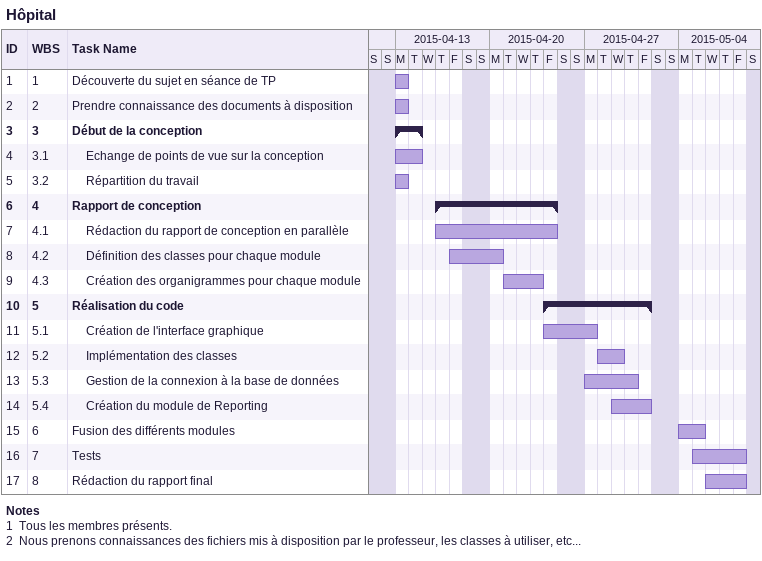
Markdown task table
Hôpital

| ID | WBS | Task | Start | Finish |
|---|---|---|---|---|
| 1 | 1 | Découverte du sujet en séance de TP | 2015-04-13 | 2015-04-13 |
| 2 | 2 | Prendre connaissance des documents à disposition | 2015-04-13 | 2015-04-13 |
| 3 | 3 | **Début de la conception** | 2015-04-13 | 2015-04-14 |
| 4 | 3.1 | Echange de points de vue sur la conception | 2015-04-13 | 2015-04-14 |
| 5 | 3.2 | Répartition du travail | 2015-04-13 | 2015-04-13 |
| 6 | 4 | **Rapport de conception** | 2015-04-16 | 2015-04-24 |
| 7 | 4.1 | Rédaction du rapport de conception en parallèle | 2015-04-16 | 2015-04-24 |
| 8 | 4.2 | Définition des classes pour chaque module | 2015-04-17 | 2015-04-20 |
| 9 | 4.3 | Création des organigrammes pour chaque module | 2015-04-21 | 2015-04-23 |
| 10 | 5 | **Réalisation du code** | 2015-04-24 | 2015-05-01 |
| 11 | 5.1 | Création de l'interface graphique | 2015-04-24 | 2015-04-27 |
| 12 | 5.2 | Implémentation des classes | 2015-04-28 | 2015-04-29 |
| 13 | 5.3 | Gestion de la connexion à la base de données | 2015-04-27 | 2015-04-30 |
| 14 | 5.4 | Création du module de Reporting | 2015-04-29 | 2015-05-01 |
| 15 | 6 | Fusion des différents modules | 2015-05-04 | 2015-05-05 |
| 16 | 7 | Tests | 2015-05-05 | 2015-05-08 |
| 17 | 8 | Rédaction du rapport final | 2015-05-06 | 2015-05-08 |

Notes
- 1: Tous les membres présents.
- 2: Nous prenons connaissances des fichiers mis à disposition par le professeur, les classes à utiliser, etc...
